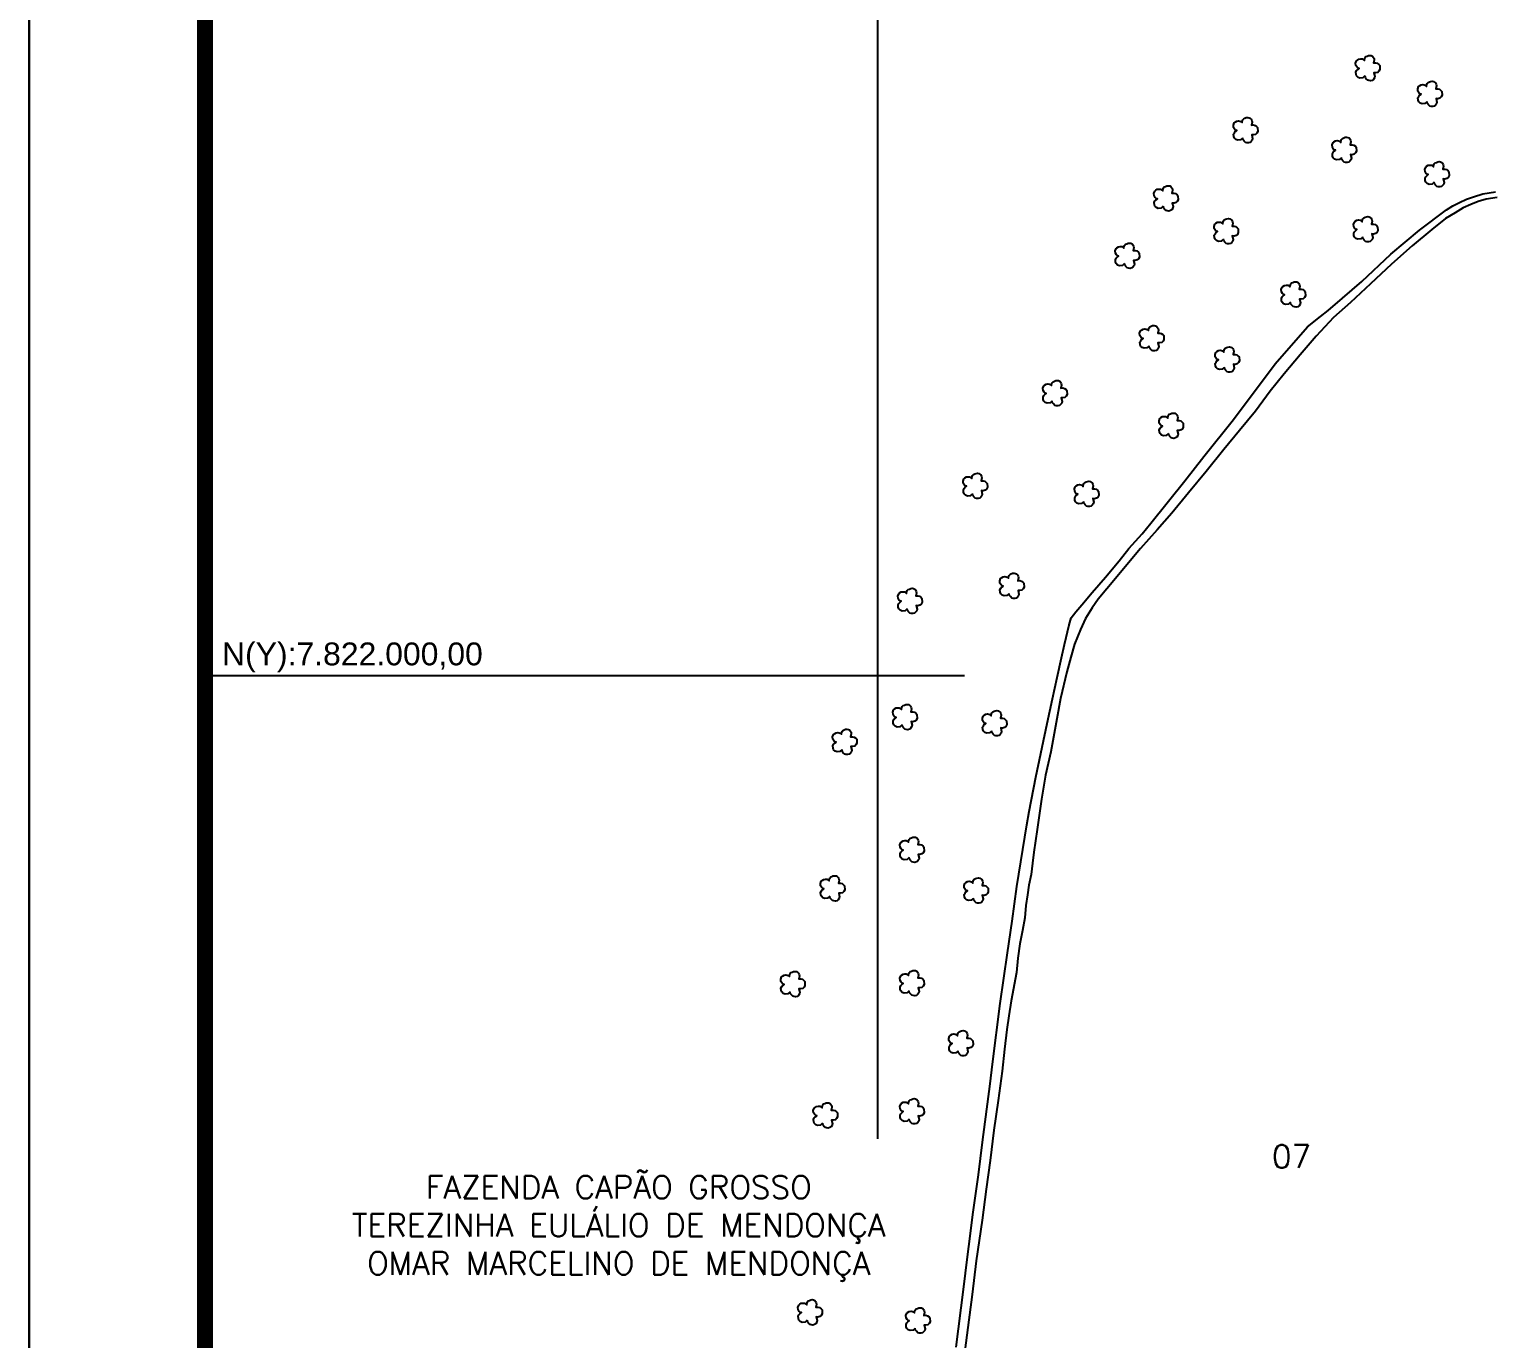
# Model space of a CAD drawing. Extents: x 727917 to 730017, y 7820137 to 7823107.
# Drawn here: x 727917 to 728751, y 7821623 to 7822368 of the extents above; entities that cross this region are included whole.
import ezdxf
from ezdxf.enums import TextEntityAlignment as Align

# ---------------------------------------------------------------- set-up
doc = ezdxf.new("R2010")
doc.units = 0
doc.linetypes.add('CONTINUO', pattern=[0])
doc.linetypes.add('LIN0', pattern=[0])
for name, color, linetype in [('0114000665', 1, 'Continuous'), ('_SIMBOLO ARVORE', 118, 'Continuous'), ('MALHA', 8, 'CONTINUO'), ('MARGEM', 7, 'CONTINUO'), ('TEXTO_CONFRONTANTES', 7, 'Continuous'), ('TEXTO_NUN_TAL', 7, 'Continuous')]:
    doc.layers.add(name, color=color, linetype=linetype)
doc.layers.add('0114000665007', color=5, linetype='Continuous', lineweight=25)
doc.styles.add('Simplex', font='simplex.shx')
doc.styles.get("Standard").update_dxf_attribs({"font": 'arial.ttf'})

msp = doc.modelspace()

# ---------------------------------------------------------------- linework, layer by layer
at = {"layer": '0114000665'}
msp.add_lwpolyline([(728444.46, 7821617.97), (728445.83, 7821628.33), (728448.87, 7821652.25), (728450.86, 7821667.78), (728451.78, 7821675.23), (728454.29, 7821694.72), (728457.15, 7821716.01), (728459.49, 7821734.48), (728463.91, 7821767.69), (728465.23, 7821778.98), (728469.58, 7821813.39), (728473.72, 7821842.28), (728476.35, 7821860.29), (728479.06, 7821880.05), (728484.8, 7821915.08), (728485.99, 7821922.6), (728489.93, 7821942.17), (728496.33, 7821972.76), (728499.28, 7821986.87), (728501.91, 7821998.99), (728504.41, 7822010.21), (728506.18, 7822017.76), (728508.77, 7822028.91), (728508.77, 7822028.91), (728509.89, 7822032.93), (728512.62, 7822036.31), (728516.06, 7822040.37), (728521.89, 7822047.35), (728529.49, 7822056.11), (728537.36, 7822065.23), (728542.73, 7822072.32), (728550.43, 7822080.62), (728555.2, 7822086.67), (728574.55, 7822110.88), (728585.49, 7822124.66), (728602.25, 7822145.76), (728626.11, 7822177.44), (728644.39, 7822198.45), (728651.82, 7822204.26), (728656.19, 7822207.75), (728664.27, 7822214.74), (728675.34, 7822224.36), (728691.8, 7822239.73), (728708.14, 7822253.54), (728723.47, 7822265.03), (728727.04, 7822267.27), (728730.97, 7822269.28), (728734.98, 7822271.12), (728738.81, 7822272.46), (728744.26, 7822274.1), (728751.32, 7822275.38)], dxfattribs=at)
at = {"layer": '0114000665007'}
msp.add_lwpolyline([(728752.4, 7822272.07), (728746.15, 7822271.11), (728741.6, 7822269.78), (728737.43, 7822268.12), (728732.98, 7822266.12), (728728.36, 7822263.42), (728722.94, 7822260.13), (728715.09, 7822253.93), (728703.97, 7822244.54), (728692.2, 7822234.1), (728680.26, 7822222.96), (728668.83, 7822212.36), (728659.18, 7822203.76), (728649.35, 7822193.22), (728640.24, 7822182.62), (728631.2, 7822171.64), (728623.15, 7822161.86), (728614.81, 7822150.56), (728605.74, 7822139.39), (728596.85, 7822128.66), (728586.85, 7822116.22), (728576.8, 7822104.02), (728567.15, 7822092.46), (728558.88, 7822083.02), (728549.36, 7822072.28), (728540.6, 7822061.84), (728535.22, 7822055.23), (728525.29, 7822043.56), (728521.95, 7822038.57), (728518.19, 7822032.42), (728515.2, 7822026.16), (728511.95, 7822017.84), (728509.82, 7822010.53), (728507.49, 7822002.08), (728503.89, 7821986.96), (728501.76, 7821975.38), (728498.32, 7821956.73), (728495.36, 7821943.35), (728493.1, 7821929.79), (728490.55, 7821912.38), (728488.77, 7821899.52), (728487.92, 7821893.3), (728487.18, 7821886.75), (728485.83, 7821880.79), (728485.07, 7821875.21), (728484.19, 7821869.23), (728483.53, 7821862.22), (728482.24, 7821855), (728480.84, 7821847.39), (728479.65, 7821839.24), (728478.83, 7821831.01), (728475.9, 7821814.89), (728474.47, 7821806.48), (728473.4, 7821798.72), (728472.07, 7821787.46), (728470.69, 7821774.85), (728468.35, 7821758.27), (728466, 7821741.38), (728463.86, 7821724.14), (728461.67, 7821707.76), (728459.27, 7821690.12), (728455.9, 7821667.06), (728453.71, 7821647.88), (728451.26, 7821629.06), (728448.91, 7821611.71)], dxfattribs=at)
at = {"layer": '_SIMBOLO ARVORE', "linetype": 'CONTINUO'}
for points in [[(728677.13, 7822341.22, 0), (728675.88, 7822340.17, 0), (728674.3, 7822339.99, 0), (728673.17, 7822340.43, 0), (728672.37, 7822341.21, 0), (728672.04, 7822342.11, 0), (728671.95, 7822343.44, 0), (728672.38, 7822344.28, 0), (728672.84, 7822344.91, 0), (728673.75, 7822345.52, 0), (728673.17, 7822345.71, 0), (728672.6, 7822346.18, 0), (728671.93, 7822347.24, 0), (728671.8, 7822348.5, 0), (728672.29, 7822349.82, 0), (728672.8, 7822350.29, 0), (728673.73, 7822350.86, 0), (728674.71, 7822350.99, 0), (728675.49, 7822350.88, 0), (728676.1, 7822350.59, 0), (728676.78, 7822349.99, 0), (728676.98, 7822351.14, 0), (728677.16, 7822351.6, 0), (728677.66, 7822352.24, 0), (728678.41, 7822352.52, 0), (728679.15, 7822352.84, 0), (728679.97, 7822352.92, 0), (728680.75, 7822352.81, 0), (728681.39, 7822352.47, 0), (728681.86, 7822351.96, 0), (728682.27, 7822351.15, 0), (728682.43, 7822350.24, 0), (728682.06, 7822348.63, 0), (728683.19, 7822348.64, 0), (728684.13, 7822348.42, 0), (728685.01, 7822347.72, 0), (728685.5, 7822347.16, 0), (728685.63, 7822344.94, 0), (728685.09, 7822343.94, 0), (728684.36, 7822343.28, 0), (728683.22, 7822342.97, 0), (728682.22, 7822343.06, 0), (728682.76, 7822340.99, 0), (728682.51, 7822340.1, 0), (728681.91, 7822339.25, 0), (728681.25, 7822338.73, 0), (728680.31, 7822338.5, 0), (728679.38, 7822338.55, 0), (728678.68, 7822338.75, 0), (728677.88, 7822339.54, 0), (728677.34, 7822340.25, 0), (728677.17, 7822341.32, 0)], [(728712.47, 7822326.53, 0), (728711.23, 7822325.48, 0), (728709.64, 7822325.3, 0), (728708.52, 7822325.74, 0), (728707.72, 7822326.52, 0), (728707.38, 7822327.42, 0), (728707.29, 7822328.75, 0), (728707.73, 7822329.59, 0), (728708.18, 7822330.22, 0), (728709.09, 7822330.83, 0), (728708.51, 7822331.02, 0), (728707.94, 7822331.49, 0), (728707.27, 7822332.55, 0), (728707.15, 7822333.81, 0), (728707.63, 7822335.13, 0), (728708.14, 7822335.6, 0), (728709.07, 7822336.17, 0), (728710.05, 7822336.3, 0), (728710.83, 7822336.19, 0), (728711.45, 7822335.9, 0), (728712.12, 7822335.3, 0), (728712.33, 7822336.45, 0), (728712.5, 7822336.91, 0), (728713, 7822337.55, 0), (728713.76, 7822337.83, 0), (728714.49, 7822338.15, 0), (728715.32, 7822338.23, 0), (728716.1, 7822338.12, 0), (728716.73, 7822337.78, 0), (728717.2, 7822337.27, 0), (728717.62, 7822336.46, 0), (728717.78, 7822335.55, 0), (728717.4, 7822333.94, 0), (728718.53, 7822333.96, 0), (728719.47, 7822333.73, 0), (728720.35, 7822333.03, 0), (728720.84, 7822332.47, 0), (728720.97, 7822330.25, 0), (728720.43, 7822329.25, 0), (728719.7, 7822328.59, 0), (728718.56, 7822328.28, 0), (728717.56, 7822328.37, 0), (728718.1, 7822326.3, 0), (728717.85, 7822325.41, 0), (728717.25, 7822324.57, 0), (728716.59, 7822324.04, 0), (728715.65, 7822323.81, 0), (728714.72, 7822323.86, 0), (728714.02, 7822324.06, 0), (728713.22, 7822324.85, 0), (728712.68, 7822325.56, 0), (728712.51, 7822326.63, 0)], [(728607.59, 7822305.89, 0), (728606.34, 7822304.84, 0), (728604.76, 7822304.66, 0), (728603.63, 7822305.1, 0), (728602.83, 7822305.88, 0), (728602.5, 7822306.78, 0), (728602.41, 7822308.11, 0), (728602.84, 7822308.95, 0), (728603.3, 7822309.58, 0), (728604.21, 7822310.19, 0), (728603.63, 7822310.38, 0), (728603.06, 7822310.85, 0), (728602.38, 7822311.91, 0), (728602.26, 7822313.17, 0), (728602.75, 7822314.49, 0), (728603.26, 7822314.96, 0), (728604.19, 7822315.53, 0), (728605.16, 7822315.66, 0), (728605.94, 7822315.55, 0), (728606.56, 7822315.26, 0), (728607.24, 7822314.66, 0), (728607.44, 7822315.81, 0), (728607.61, 7822316.27, 0), (728608.12, 7822316.91, 0), (728608.87, 7822317.19, 0), (728609.6, 7822317.51, 0), (728610.43, 7822317.59, 0), (728611.21, 7822317.48, 0), (728611.85, 7822317.14, 0), (728612.32, 7822316.63, 0), (728612.73, 7822315.82, 0), (728612.89, 7822314.91, 0), (728612.52, 7822313.3, 0), (728613.65, 7822313.32, 0), (728614.58, 7822313.09, 0), (728615.47, 7822312.39, 0), (728615.96, 7822311.83, 0), (728616.09, 7822309.61, 0), (728615.54, 7822308.61, 0), (728614.82, 7822307.95, 0), (728613.68, 7822307.64, 0), (728612.68, 7822307.73, 0), (728613.21, 7822305.66, 0), (728612.97, 7822304.77, 0), (728612.37, 7822303.92, 0), (728611.71, 7822303.4, 0), (728610.77, 7822303.17, 0), (728609.84, 7822303.22, 0), (728609.14, 7822303.42, 0), (728608.34, 7822304.21, 0), (728607.79, 7822304.92, 0), (728607.63, 7822305.99, 0)], [(728663.79, 7822294.67, 0), (728662.55, 7822293.63, 0), (728660.96, 7822293.44, 0), (728659.84, 7822293.88, 0), (728659.03, 7822294.67, 0), (728658.7, 7822295.57, 0), (728658.61, 7822296.9, 0), (728659.05, 7822297.74, 0), (728659.5, 7822298.36, 0), (728660.41, 7822298.98, 0), (728659.83, 7822299.16, 0), (728659.26, 7822299.64, 0), (728658.59, 7822300.7, 0), (728658.47, 7822301.96, 0), (728658.95, 7822303.27, 0), (728659.46, 7822303.75, 0), (728660.39, 7822304.31, 0), (728661.37, 7822304.44, 0), (728662.15, 7822304.33, 0), (728662.77, 7822304.05, 0), (728663.44, 7822303.44, 0), (728663.65, 7822304.6, 0), (728663.82, 7822305.06, 0), (728664.32, 7822305.7, 0), (728665.08, 7822305.97, 0), (728665.81, 7822306.3, 0), (728666.64, 7822306.38, 0), (728667.42, 7822306.26, 0), (728668.05, 7822305.93, 0), (728668.52, 7822305.42, 0), (728668.94, 7822304.6, 0), (728669.1, 7822303.7, 0), (728668.72, 7822302.08, 0), (728669.85, 7822302.1, 0), (728670.79, 7822301.88, 0), (728671.67, 7822301.18, 0), (728672.16, 7822300.62, 0), (728672.29, 7822298.39, 0), (728671.75, 7822297.4, 0), (728671.02, 7822296.73, 0), (728669.88, 7822296.43, 0), (728668.88, 7822296.52, 0), (728669.42, 7822294.44, 0), (728669.17, 7822293.56, 0), (728668.57, 7822292.71, 0), (728667.91, 7822292.18, 0), (728666.97, 7822291.95, 0), (728666.04, 7822292.01, 0), (728665.34, 7822292.21, 0), (728664.54, 7822292.99, 0), (728664, 7822293.7, 0), (728663.83, 7822294.78, 0)], [(728716.53, 7822280.77, 0), (728715.28, 7822279.73, 0), (728713.7, 7822279.54, 0), (728712.57, 7822279.98, 0), (728711.77, 7822280.77, 0), (728711.44, 7822281.67, 0), (728711.35, 7822283, 0), (728711.78, 7822283.84, 0), (728712.24, 7822284.46, 0), (728713.15, 7822285.08, 0), (728712.57, 7822285.26, 0), (728712, 7822285.74, 0), (728711.33, 7822286.8, 0), (728711.2, 7822288.06, 0), (728711.69, 7822289.37, 0), (728712.2, 7822289.84, 0), (728713.13, 7822290.41, 0), (728714.11, 7822290.54, 0), (728714.89, 7822290.43, 0), (728715.5, 7822290.15, 0), (728716.18, 7822289.54, 0), (728716.38, 7822290.7, 0), (728716.56, 7822291.16, 0), (728717.06, 7822291.8, 0), (728717.81, 7822292.07, 0), (728718.55, 7822292.4, 0), (728719.37, 7822292.48, 0), (728720.15, 7822292.36, 0), (728720.79, 7822292.03, 0), (728721.26, 7822291.52, 0), (728721.67, 7822290.7, 0), (728721.83, 7822289.8, 0), (728721.46, 7822288.18, 0), (728722.59, 7822288.2, 0), (728723.53, 7822287.98, 0), (728724.41, 7822287.28, 0), (728724.9, 7822286.72, 0), (728725.03, 7822284.49, 0), (728724.49, 7822283.5, 0), (728723.76, 7822282.83, 0), (728722.62, 7822282.53, 0), (728721.62, 7822282.62, 0), (728722.16, 7822280.54, 0), (728721.91, 7822279.66, 0), (728721.31, 7822278.81, 0), (728720.65, 7822278.28, 0), (728719.71, 7822278.05, 0), (728718.78, 7822278.11, 0), (728718.08, 7822278.31, 0), (728717.28, 7822279.09, 0), (728716.74, 7822279.8, 0), (728716.57, 7822280.88, 0)], [(728562.38, 7822267.08, 0), (728561.14, 7822266.04, 0), (728559.55, 7822265.85, 0), (728558.43, 7822266.29, 0), (728557.63, 7822267.08, 0), (728557.29, 7822267.98, 0), (728557.21, 7822269.31, 0), (728557.64, 7822270.15, 0), (728558.09, 7822270.77, 0), (728559, 7822271.39, 0), (728558.42, 7822271.57, 0), (728557.85, 7822272.05, 0), (728557.18, 7822273.11, 0), (728557.06, 7822274.37, 0), (728557.54, 7822275.68, 0), (728558.05, 7822276.15, 0), (728558.98, 7822276.72, 0), (728559.96, 7822276.85, 0), (728560.74, 7822276.74, 0), (728561.36, 7822276.46, 0), (728562.03, 7822275.85, 0), (728562.24, 7822277.01, 0), (728562.41, 7822277.47, 0), (728562.91, 7822278.11, 0), (728563.67, 7822278.38, 0), (728564.4, 7822278.71, 0), (728565.23, 7822278.79, 0), (728566.01, 7822278.67, 0), (728566.64, 7822278.34, 0), (728567.11, 7822277.83, 0), (728567.53, 7822277.01, 0), (728567.69, 7822276.11, 0), (728567.31, 7822274.49, 0), (728568.44, 7822274.51, 0), (728569.38, 7822274.29, 0), (728570.26, 7822273.59, 0), (728570.75, 7822273.03, 0), (728570.89, 7822270.8, 0), (728570.34, 7822269.81, 0), (728569.62, 7822269.14, 0), (728568.48, 7822268.84, 0), (728567.48, 7822268.93, 0), (728568.01, 7822266.85, 0), (728567.76, 7822265.97, 0), (728567.16, 7822265.12, 0), (728566.5, 7822264.59, 0), (728565.56, 7822264.36, 0), (728564.63, 7822264.42, 0), (728563.93, 7822264.62, 0), (728563.13, 7822265.4, 0), (728562.59, 7822266.11, 0), (728562.42, 7822267.19, 0)], [(728596.57, 7822248.34, 0), (728595.32, 7822247.29, 0), (728593.74, 7822247.11, 0), (728592.61, 7822247.55, 0), (728591.81, 7822248.33, 0), (728591.48, 7822249.23, 0), (728591.39, 7822250.57, 0), (728591.82, 7822251.41, 0), (728592.28, 7822252.03, 0), (728593.19, 7822252.65, 0), (728592.61, 7822252.83, 0), (728592.04, 7822253.3, 0), (728591.36, 7822254.36, 0), (728591.24, 7822255.63, 0), (728591.73, 7822256.94, 0), (728592.24, 7822257.41, 0), (728593.17, 7822257.98, 0), (728594.14, 7822258.11, 0), (728594.92, 7822258, 0), (728595.54, 7822257.71, 0), (728596.22, 7822257.11, 0), (728596.42, 7822258.26, 0), (728596.59, 7822258.72, 0), (728597.1, 7822259.36, 0), (728597.85, 7822259.64, 0), (728598.58, 7822259.97, 0), (728599.41, 7822260.04, 0), (728600.19, 7822259.93, 0), (728600.83, 7822259.59, 0), (728601.3, 7822259.09, 0), (728601.71, 7822258.27, 0), (728601.87, 7822257.36, 0), (728601.5, 7822255.75, 0), (728602.63, 7822255.77, 0), (728603.56, 7822255.54, 0), (728604.45, 7822254.84, 0), (728604.94, 7822254.28, 0), (728605.07, 7822252.06, 0), (728604.52, 7822251.06, 0), (728603.8, 7822250.4, 0), (728602.66, 7822250.1, 0), (728601.66, 7822250.18, 0), (728602.19, 7822248.11, 0), (728601.95, 7822247.22, 0), (728601.35, 7822246.38, 0), (728600.69, 7822245.85, 0), (728599.75, 7822245.62, 0), (728598.82, 7822245.68, 0), (728598.12, 7822245.87, 0), (728597.32, 7822246.66, 0), (728596.77, 7822247.37, 0), (728596.61, 7822248.44, 0)], [(728675.96, 7822249.5, 0), (728674.72, 7822248.45, 0), (728673.13, 7822248.27, 0), (728672.01, 7822248.71, 0), (728671.2, 7822249.49, 0), (728670.87, 7822250.39, 0), (728670.78, 7822251.72, 0), (728671.22, 7822252.56, 0), (728671.67, 7822253.19, 0), (728672.58, 7822253.8, 0), (728672, 7822253.99, 0), (728671.43, 7822254.46, 0), (728670.76, 7822255.52, 0), (728670.64, 7822256.78, 0), (728671.12, 7822258.1, 0), (728671.63, 7822258.57, 0), (728672.56, 7822259.14, 0), (728673.54, 7822259.27, 0), (728674.32, 7822259.16, 0), (728674.94, 7822258.87, 0), (728675.61, 7822258.27, 0), (728675.82, 7822259.42, 0), (728675.99, 7822259.88, 0), (728676.49, 7822260.52, 0), (728677.25, 7822260.8, 0), (728677.98, 7822261.12, 0), (728678.81, 7822261.2, 0), (728679.59, 7822261.09, 0), (728680.22, 7822260.75, 0), (728680.69, 7822260.24, 0), (728681.11, 7822259.43, 0), (728681.27, 7822258.52, 0), (728680.89, 7822256.91, 0), (728682.02, 7822256.92, 0), (728682.96, 7822256.7, 0), (728683.84, 7822256, 0), (728684.33, 7822255.44, 0), (728684.46, 7822253.22, 0), (728683.92, 7822252.22, 0), (728683.19, 7822251.56, 0), (728682.05, 7822251.25, 0), (728681.05, 7822251.34, 0), (728681.59, 7822249.26, 0), (728681.34, 7822248.38, 0), (728680.74, 7822247.53, 0), (728680.08, 7822247.01, 0), (728679.14, 7822246.78, 0), (728678.21, 7822246.83, 0), (728677.51, 7822247.03, 0), (728676.71, 7822247.82, 0), (728676.17, 7822248.53, 0), (728676, 7822249.6, 0)], [(728540.35, 7822234.44, 0), (728539.11, 7822233.39, 0), (728537.52, 7822233.21, 0), (728536.4, 7822233.65, 0), (728535.6, 7822234.43, 0), (728535.26, 7822235.33, 0), (728535.18, 7822236.67, 0), (728535.61, 7822237.51, 0), (728536.06, 7822238.13, 0), (728536.97, 7822238.75, 0), (728536.39, 7822238.93, 0), (728535.82, 7822239.4, 0), (728535.15, 7822240.46, 0), (728535.03, 7822241.73, 0), (728535.51, 7822243.04, 0), (728536.02, 7822243.51, 0), (728536.95, 7822244.08, 0), (728537.93, 7822244.21, 0), (728538.71, 7822244.1, 0), (728539.33, 7822243.81, 0), (728540, 7822243.21, 0), (728540.21, 7822244.36, 0), (728540.38, 7822244.82, 0), (728540.88, 7822245.46, 0), (728541.64, 7822245.74, 0), (728542.37, 7822246.07, 0), (728543.2, 7822246.14, 0), (728543.98, 7822246.03, 0), (728544.61, 7822245.69, 0), (728545.08, 7822245.19, 0), (728545.5, 7822244.37, 0), (728545.66, 7822243.46, 0), (728545.28, 7822241.85, 0), (728546.41, 7822241.87, 0), (728547.35, 7822241.64, 0), (728548.23, 7822240.94, 0), (728548.72, 7822240.38, 0), (728548.85, 7822238.16, 0), (728548.31, 7822237.16, 0), (728547.59, 7822236.5, 0), (728546.44, 7822236.2, 0), (728545.44, 7822236.28, 0), (728545.98, 7822234.21, 0), (728545.73, 7822233.32, 0), (728545.13, 7822232.48, 0), (728544.47, 7822231.95, 0), (728543.53, 7822231.72, 0), (728542.6, 7822231.77, 0), (728541.9, 7822231.97, 0), (728541.1, 7822232.76, 0), (728540.56, 7822233.47, 0), (728540.39, 7822234.54, 0)], [(728634.82, 7822212.43, 0), (728633.57, 7822211.38, 0), (728631.99, 7822211.2, 0), (728630.86, 7822211.64, 0), (728630.06, 7822212.42, 0), (728629.73, 7822213.33, 0), (728629.64, 7822214.66, 0), (728630.07, 7822215.5, 0), (728630.53, 7822216.12, 0), (728631.44, 7822216.74, 0), (728630.86, 7822216.92, 0), (728630.28, 7822217.39, 0), (728629.61, 7822218.45, 0), (728629.49, 7822219.72, 0), (728629.98, 7822221.03, 0), (728630.49, 7822221.5, 0), (728631.42, 7822222.07, 0), (728632.39, 7822222.2, 0), (728633.17, 7822222.09, 0), (728633.79, 7822221.8, 0), (728634.47, 7822221.2, 0), (728634.67, 7822222.35, 0), (728634.84, 7822222.81, 0), (728635.35, 7822223.45, 0), (728636.1, 7822223.73, 0), (728636.83, 7822224.06, 0), (728637.66, 7822224.13, 0), (728638.44, 7822224.02, 0), (728639.08, 7822223.69, 0), (728639.55, 7822223.18, 0), (728639.96, 7822222.36, 0), (728640.12, 7822221.45, 0), (728639.75, 7822219.84, 0), (728640.88, 7822219.86, 0), (728641.81, 7822219.63, 0), (728642.7, 7822218.93, 0), (728643.19, 7822218.37, 0), (728643.32, 7822216.15, 0), (728642.77, 7822215.15, 0), (728642.05, 7822214.49, 0), (728640.91, 7822214.19, 0), (728639.91, 7822214.27, 0), (728640.44, 7822212.2, 0), (728640.2, 7822211.31, 0), (728639.6, 7822210.47, 0), (728638.94, 7822209.94, 0), (728638, 7822209.71, 0), (728637.07, 7822209.77, 0), (728636.37, 7822209.96, 0), (728635.57, 7822210.75, 0), (728635.02, 7822211.46, 0), (728634.85, 7822212.54, 0)], [(728554.26, 7822187.52, 0), (728553.02, 7822186.48, 0), (728551.43, 7822186.3, 0), (728550.3, 7822186.73, 0), (728549.5, 7822187.52, 0), (728549.17, 7822188.42, 0), (728549.08, 7822189.75, 0), (728549.52, 7822190.59, 0), (728549.97, 7822191.21, 0), (728550.88, 7822191.83, 0), (728550.3, 7822192.02, 0), (728549.73, 7822192.49, 0), (728549.06, 7822193.55, 0), (728548.94, 7822194.81, 0), (728549.42, 7822196.13, 0), (728549.93, 7822196.6, 0), (728550.86, 7822197.17, 0), (728551.84, 7822197.3, 0), (728552.62, 7822197.18, 0), (728553.24, 7822196.9, 0), (728553.91, 7822196.3, 0), (728554.11, 7822197.45, 0), (728554.29, 7822197.91, 0), (728554.79, 7822198.55, 0), (728555.55, 7822198.83, 0), (728556.28, 7822199.15, 0), (728557.11, 7822199.23, 0), (728557.89, 7822199.12, 0), (728558.52, 7822198.78, 0), (728558.99, 7822198.27, 0), (728559.4, 7822197.46, 0), (728559.57, 7822196.55, 0), (728559.19, 7822194.94, 0), (728560.32, 7822194.95, 0), (728561.26, 7822194.73, 0), (728562.14, 7822194.03, 0), (728562.63, 7822193.47, 0), (728562.76, 7822191.25, 0), (728562.22, 7822190.25, 0), (728561.49, 7822189.59, 0), (728560.35, 7822189.28, 0), (728559.35, 7822189.37, 0), (728559.89, 7822187.29, 0), (728559.64, 7822186.41, 0), (728559.04, 7822185.56, 0), (728558.38, 7822185.04, 0), (728557.44, 7822184.81, 0), (728556.51, 7822184.86, 0), (728555.81, 7822185.06, 0), (728555.01, 7822185.85, 0), (728554.47, 7822186.56, 0), (728554.3, 7822187.63, 0)], [(728597.15, 7822175.36, 0), (728595.9, 7822174.32, 0), (728594.32, 7822174.13, 0), (728593.19, 7822174.57, 0), (728592.39, 7822175.36, 0), (728592.06, 7822176.26, 0), (728591.97, 7822177.59, 0), (728592.4, 7822178.43, 0), (728592.86, 7822179.05, 0), (728593.77, 7822179.67, 0), (728593.19, 7822179.85, 0), (728592.62, 7822180.33, 0), (728591.94, 7822181.39, 0), (728591.82, 7822182.65, 0), (728592.31, 7822183.96, 0), (728592.82, 7822184.43, 0), (728593.75, 7822185, 0), (728594.72, 7822185.13, 0), (728595.5, 7822185.02, 0), (728596.12, 7822184.74, 0), (728596.8, 7822184.13, 0), (728597, 7822185.29, 0), (728597.17, 7822185.75, 0), (728597.68, 7822186.39, 0), (728598.43, 7822186.66, 0), (728599.16, 7822186.99, 0), (728599.99, 7822187.06, 0), (728600.77, 7822186.95, 0), (728601.41, 7822186.62, 0), (728601.88, 7822186.11, 0), (728602.29, 7822185.29, 0), (728602.45, 7822184.39, 0), (728602.08, 7822182.77, 0), (728603.21, 7822182.79, 0), (728604.14, 7822182.56, 0), (728605.03, 7822181.87, 0), (728605.52, 7822181.31, 0), (728605.65, 7822179.08, 0), (728605.1, 7822178.09, 0), (728604.38, 7822177.42, 0), (728603.24, 7822177.12, 0), (728602.24, 7822177.21, 0), (728602.77, 7822175.13, 0), (728602.53, 7822174.25, 0), (728601.93, 7822173.4, 0), (728601.27, 7822172.87, 0), (728600.33, 7822172.64, 0), (728599.4, 7822172.7, 0), (728598.7, 7822172.9, 0), (728597.9, 7822173.68, 0), (728597.35, 7822174.39, 0), (728597.19, 7822175.47, 0)], [(728499.21, 7822156.25, 0), (728497.96, 7822155.2, 0), (728496.38, 7822155.02, 0), (728495.25, 7822155.46, 0), (728494.45, 7822156.24, 0), (728494.12, 7822157.15, 0), (728494.03, 7822158.48, 0), (728494.46, 7822159.32, 0), (728494.92, 7822159.94, 0), (728495.83, 7822160.56, 0), (728495.25, 7822160.74, 0), (728494.68, 7822161.21, 0), (728494, 7822162.27, 0), (728493.88, 7822163.54, 0), (728494.37, 7822164.85, 0), (728494.88, 7822165.32, 0), (728495.81, 7822165.89, 0), (728496.78, 7822166.02, 0), (728497.56, 7822165.91, 0), (728498.18, 7822165.62, 0), (728498.86, 7822165.02, 0), (728499.06, 7822166.17, 0), (728499.23, 7822166.63, 0), (728499.74, 7822167.27, 0), (728500.49, 7822167.55, 0), (728501.22, 7822167.88, 0), (728502.05, 7822167.95, 0), (728502.83, 7822167.84, 0), (728503.47, 7822167.51, 0), (728503.94, 7822167, 0), (728504.35, 7822166.18, 0), (728504.51, 7822165.27, 0), (728504.14, 7822163.66, 0), (728505.27, 7822163.68, 0), (728506.2, 7822163.45, 0), (728507.09, 7822162.75, 0), (728507.58, 7822162.19, 0), (728507.71, 7822159.97, 0), (728507.16, 7822158.97, 0), (728506.44, 7822158.31, 0), (728505.3, 7822158.01, 0), (728504.3, 7822158.09, 0), (728504.83, 7822156.02, 0), (728504.59, 7822155.13, 0), (728503.99, 7822154.29, 0), (728503.33, 7822153.76, 0), (728502.39, 7822153.53, 0), (728501.46, 7822153.59, 0), (728500.76, 7822153.78, 0), (728499.96, 7822154.57, 0), (728499.41, 7822155.28, 0), (728499.25, 7822156.36, 0)], [(728565.27, 7822137.71, 0), (728564.03, 7822136.67, 0), (728562.44, 7822136.49, 0), (728561.32, 7822136.92, 0), (728560.51, 7822137.71, 0), (728560.18, 7822138.61, 0), (728560.09, 7822139.94, 0), (728560.53, 7822140.78, 0), (728560.98, 7822141.4, 0), (728561.89, 7822142.02, 0), (728561.31, 7822142.21, 0), (728560.74, 7822142.68, 0), (728560.07, 7822143.74, 0), (728559.95, 7822145, 0), (728560.43, 7822146.32, 0), (728560.94, 7822146.79, 0), (728561.87, 7822147.36, 0), (728562.85, 7822147.49, 0), (728563.63, 7822147.38, 0), (728564.25, 7822147.09, 0), (728564.92, 7822146.49, 0), (728565.13, 7822147.64, 0), (728565.3, 7822148.1, 0), (728565.8, 7822148.74, 0), (728566.56, 7822149.02, 0), (728567.29, 7822149.34, 0), (728568.12, 7822149.42, 0), (728568.9, 7822149.31, 0), (728569.53, 7822148.97, 0), (728570, 7822148.46, 0), (728570.42, 7822147.65, 0), (728570.58, 7822146.74, 0), (728570.2, 7822145.13, 0), (728571.33, 7822145.14, 0), (728572.27, 7822144.92, 0), (728573.15, 7822144.22, 0), (728573.64, 7822143.66, 0), (728573.77, 7822141.44, 0), (728573.23, 7822140.44, 0), (728572.5, 7822139.78, 0), (728571.36, 7822139.47, 0), (728570.36, 7822139.56, 0), (728570.9, 7822137.48, 0), (728570.65, 7822136.6, 0), (728570.05, 7822135.75, 0), (728569.39, 7822135.23, 0), (728568.45, 7822135, 0), (728567.52, 7822135.05, 0), (728566.82, 7822135.25, 0), (728566.02, 7822136.04, 0), (728565.48, 7822136.75, 0), (728565.31, 7822137.82, 0)], [(728453.8, 7822103.43, 0), (728452.55, 7822102.39, 0), (728450.97, 7822102.21, 0), (728449.84, 7822102.64, 0), (728449.04, 7822103.43, 0), (728448.71, 7822104.33, 0), (728448.62, 7822105.66, 0), (728449.05, 7822106.5, 0), (728449.51, 7822107.12, 0), (728450.42, 7822107.74, 0), (728449.84, 7822107.93, 0), (728449.27, 7822108.4, 0), (728448.59, 7822109.46, 0), (728448.47, 7822110.72, 0), (728448.96, 7822112.04, 0), (728449.47, 7822112.51, 0), (728450.4, 7822113.08, 0), (728451.38, 7822113.21, 0), (728452.16, 7822113.09, 0), (728452.77, 7822112.81, 0), (728453.45, 7822112.21, 0), (728453.65, 7822113.36, 0), (728453.82, 7822113.82, 0), (728454.33, 7822114.46, 0), (728455.08, 7822114.74, 0), (728455.82, 7822115.06, 0), (728456.64, 7822115.14, 0), (728457.42, 7822115.03, 0), (728458.06, 7822114.69, 0), (728458.53, 7822114.18, 0), (728458.94, 7822113.37, 0), (728459.1, 7822112.46, 0), (728458.73, 7822110.85, 0), (728459.86, 7822110.86, 0), (728460.8, 7822110.64, 0), (728461.68, 7822109.94, 0), (728462.17, 7822109.38, 0), (728462.3, 7822107.16, 0), (728461.76, 7822106.16, 0), (728461.03, 7822105.5, 0), (728459.89, 7822105.19, 0), (728458.89, 7822105.28, 0), (728459.42, 7822103.2, 0), (728459.18, 7822102.32, 0), (728458.58, 7822101.47, 0), (728457.92, 7822100.95, 0), (728456.98, 7822100.72, 0), (728456.05, 7822100.77, 0), (728455.35, 7822100.97, 0), (728454.55, 7822101.76, 0), (728454, 7822102.47, 0), (728453.84, 7822103.54, 0)], [(728517.17, 7822098.91, 0), (728515.93, 7822097.86, 0), (728514.34, 7822097.68, 0), (728513.21, 7822098.12, 0), (728512.41, 7822098.91, 0), (728512.08, 7822099.81, 0), (728511.99, 7822101.14, 0), (728512.43, 7822101.98, 0), (728512.88, 7822102.6, 0), (728513.79, 7822103.22, 0), (728513.21, 7822103.4, 0), (728512.64, 7822103.88, 0), (728511.97, 7822104.94, 0), (728511.85, 7822106.2, 0), (728512.33, 7822107.51, 0), (728512.84, 7822107.98, 0), (728513.77, 7822108.55, 0), (728514.75, 7822108.68, 0), (728515.53, 7822108.57, 0), (728516.15, 7822108.29, 0), (728516.82, 7822107.68, 0), (728517.03, 7822108.84, 0), (728517.2, 7822109.3, 0), (728517.7, 7822109.94, 0), (728518.46, 7822110.21, 0), (728519.19, 7822110.54, 0), (728520.02, 7822110.61, 0), (728520.8, 7822110.5, 0), (728521.43, 7822110.17, 0), (728521.9, 7822109.66, 0), (728522.31, 7822108.84, 0), (728522.48, 7822107.94, 0), (728522.1, 7822106.32, 0), (728523.23, 7822106.34, 0), (728524.17, 7822106.11, 0), (728525.05, 7822105.41, 0), (728525.54, 7822104.86, 0), (728525.67, 7822102.63, 0), (728525.13, 7822101.64, 0), (728524.4, 7822100.97, 0), (728523.26, 7822100.67, 0), (728522.26, 7822100.76, 0), (728522.8, 7822098.68, 0), (728522.55, 7822097.79, 0), (728521.95, 7822096.95, 0), (728521.29, 7822096.42, 0), (728520.35, 7822096.19, 0), (728519.42, 7822096.25, 0), (728518.72, 7822096.45, 0), (728517.92, 7822097.23, 0), (728517.38, 7822097.94, 0), (728517.21, 7822099.02, 0)], [(728474.64, 7822046.62, 0), (728473.39, 7822045.57, 0), (728471.81, 7822045.39, 0), (728470.68, 7822045.83, 0), (728469.88, 7822046.61, 0), (728469.55, 7822047.51, 0), (728469.46, 7822048.84, 0), (728469.89, 7822049.68, 0), (728470.34, 7822050.31, 0), (728471.26, 7822050.92, 0), (728470.68, 7822051.11, 0), (728470.1, 7822051.58, 0), (728469.43, 7822052.64, 0), (728469.31, 7822053.9, 0), (728469.79, 7822055.22, 0), (728470.31, 7822055.69, 0), (728471.23, 7822056.26, 0), (728472.21, 7822056.39, 0), (728472.99, 7822056.28, 0), (728473.61, 7822055.99, 0), (728474.29, 7822055.39, 0), (728474.49, 7822056.54, 0), (728474.66, 7822057, 0), (728475.17, 7822057.64, 0), (728475.92, 7822057.92, 0), (728476.65, 7822058.24, 0), (728477.48, 7822058.32, 0), (728478.26, 7822058.21, 0), (728478.89, 7822057.87, 0), (728479.37, 7822057.36, 0), (728479.78, 7822056.55, 0), (728479.94, 7822055.64, 0), (728479.56, 7822054.03, 0), (728480.7, 7822054.04, 0), (728481.63, 7822053.82, 0), (728482.51, 7822053.12, 0), (728483, 7822052.56, 0), (728483.14, 7822050.34, 0), (728482.59, 7822049.34, 0), (728481.87, 7822048.68, 0), (728480.73, 7822048.37, 0), (728479.73, 7822048.46, 0), (728480.26, 7822046.38, 0), (728480.02, 7822045.5, 0), (728479.42, 7822044.65, 0), (728478.76, 7822044.13, 0), (728477.82, 7822043.9, 0), (728476.88, 7822043.95, 0), (728476.19, 7822044.15, 0), (728475.39, 7822044.94, 0), (728474.84, 7822045.65, 0), (728474.67, 7822046.72, 0)], [(728416.71, 7822037.99, 0), (728415.46, 7822036.94, 0), (728413.88, 7822036.76, 0), (728412.75, 7822037.2, 0), (728411.95, 7822037.98, 0), (728411.62, 7822038.88, 0), (728411.53, 7822040.22, 0), (728411.96, 7822041.06, 0), (728412.42, 7822041.68, 0), (728413.33, 7822042.3, 0), (728412.75, 7822042.48, 0), (728412.18, 7822042.95, 0), (728411.5, 7822044.01, 0), (728411.38, 7822045.27, 0), (728411.87, 7822046.59, 0), (728412.38, 7822047.06, 0), (728413.31, 7822047.63, 0), (728414.29, 7822047.76, 0), (728415.07, 7822047.65, 0), (728415.68, 7822047.36, 0), (728416.36, 7822046.76, 0), (728416.56, 7822047.91, 0), (728416.73, 7822048.37, 0), (728417.24, 7822049.01, 0), (728417.99, 7822049.29, 0), (728418.73, 7822049.62, 0), (728419.55, 7822049.69, 0), (728420.33, 7822049.58, 0), (728420.97, 7822049.24, 0), (728421.44, 7822048.73, 0), (728421.85, 7822047.92, 0), (728422.01, 7822047.01, 0), (728421.64, 7822045.4, 0), (728422.77, 7822045.42, 0), (728423.71, 7822045.19, 0), (728424.59, 7822044.49, 0), (728425.08, 7822043.93, 0), (728425.21, 7822041.71, 0), (728424.67, 7822040.71, 0), (728423.94, 7822040.05, 0), (728422.8, 7822039.74, 0), (728421.8, 7822039.83, 0), (728422.33, 7822037.76, 0), (728422.09, 7822036.87, 0), (728421.49, 7822036.03, 0), (728420.83, 7822035.5, 0), (728419.89, 7822035.27, 0), (728418.96, 7822035.32, 0), (728418.26, 7822035.52, 0), (728417.46, 7822036.31, 0), (728416.91, 7822037.02, 0), (728416.75, 7822038.09, 0)], [(728413.81, 7821971.96, 0), (728412.57, 7821970.91, 0), (728410.98, 7821970.73, 0), (728409.85, 7821971.17, 0), (728409.05, 7821971.96, 0), (728408.72, 7821972.86, 0), (728408.63, 7821974.19, 0), (728409.07, 7821975.03, 0), (728409.52, 7821975.65, 0), (728410.43, 7821976.27, 0), (728409.85, 7821976.45, 0), (728409.28, 7821976.93, 0), (728408.61, 7821977.99, 0), (728408.49, 7821979.25, 0), (728408.97, 7821980.56, 0), (728409.48, 7821981.03, 0), (728410.41, 7821981.6, 0), (728411.39, 7821981.73, 0), (728412.17, 7821981.62, 0), (728412.79, 7821981.34, 0), (728413.46, 7821980.73, 0), (728413.66, 7821981.89, 0), (728413.84, 7821982.35, 0), (728414.34, 7821982.99, 0), (728415.09, 7821983.26, 0), (728415.83, 7821983.59, 0), (728416.65, 7821983.66, 0), (728417.44, 7821983.55, 0), (728418.07, 7821983.22, 0), (728418.54, 7821982.71, 0), (728418.95, 7821981.89, 0), (728419.12, 7821980.99, 0), (728418.74, 7821979.37, 0), (728419.87, 7821979.39, 0), (728420.81, 7821979.16, 0), (728421.69, 7821978.47, 0), (728422.18, 7821977.91, 0), (728422.31, 7821975.68, 0), (728421.77, 7821974.69, 0), (728421.04, 7821974.02, 0), (728419.9, 7821973.72, 0), (728418.9, 7821973.81, 0), (728419.44, 7821971.73, 0), (728419.19, 7821970.84, 0), (728418.59, 7821970, 0), (728417.93, 7821969.47, 0), (728416.99, 7821969.24, 0), (728416.06, 7821969.3, 0), (728415.36, 7821969.5, 0), (728414.56, 7821970.28, 0), (728414.02, 7821970.99, 0), (728413.85, 7821972.07, 0)], [(728464.78, 7821968.43, 0), (728463.54, 7821967.38, 0), (728461.95, 7821967.2, 0), (728460.83, 7821967.64, 0), (728460.03, 7821968.42, 0), (728459.69, 7821969.32, 0), (728459.61, 7821970.66, 0), (728460.04, 7821971.5, 0), (728460.49, 7821972.12, 0), (728461.4, 7821972.73, 0), (728460.82, 7821972.92, 0), (728460.25, 7821973.39, 0), (728459.58, 7821974.45, 0), (728459.46, 7821975.71, 0), (728459.94, 7821977.03, 0), (728460.45, 7821977.5, 0), (728461.38, 7821978.07, 0), (728462.36, 7821978.2, 0), (728463.14, 7821978.09, 0), (728463.76, 7821977.8, 0), (728464.43, 7821977.2, 0), (728464.64, 7821978.35, 0), (728464.81, 7821978.81, 0), (728465.31, 7821979.45, 0), (728466.07, 7821979.73, 0), (728466.8, 7821980.05, 0), (728467.63, 7821980.13, 0), (728468.41, 7821980.02, 0), (728469.04, 7821979.68, 0), (728469.51, 7821979.17, 0), (728469.93, 7821978.36, 0), (728470.09, 7821977.45, 0), (728469.71, 7821975.84, 0), (728470.84, 7821975.86, 0), (728471.78, 7821975.63, 0), (728472.66, 7821974.93, 0), (728473.15, 7821974.37, 0), (728473.29, 7821972.15, 0), (728472.74, 7821971.15, 0), (728472.02, 7821970.49, 0), (728470.87, 7821970.18, 0), (728469.88, 7821970.27, 0), (728470.41, 7821968.2, 0), (728470.16, 7821967.31, 0), (728469.56, 7821966.47, 0), (728468.9, 7821965.94, 0), (728467.96, 7821965.71, 0), (728467.03, 7821965.76, 0), (728466.33, 7821965.96, 0), (728465.53, 7821966.75, 0), (728464.99, 7821967.46, 0), (728464.82, 7821968.53, 0)], [(728379.57, 7821957.84, 0), (728378.32, 7821956.79, 0), (728376.74, 7821956.61, 0), (728375.61, 7821957.05, 0), (728374.81, 7821957.83, 0), (728374.48, 7821958.73, 0), (728374.39, 7821960.07, 0), (728374.82, 7821960.91, 0), (728375.28, 7821961.53, 0), (728376.19, 7821962.15, 0), (728375.61, 7821962.33, 0), (728375.04, 7821962.8, 0), (728374.37, 7821963.86, 0), (728374.24, 7821965.12, 0), (728374.73, 7821966.44, 0), (728375.24, 7821966.91, 0), (728376.17, 7821967.48, 0), (728377.15, 7821967.61, 0), (728377.93, 7821967.5, 0), (728378.54, 7821967.21, 0), (728379.22, 7821966.61, 0), (728379.42, 7821967.76, 0), (728379.6, 7821968.22, 0), (728380.1, 7821968.86, 0), (728380.85, 7821969.14, 0), (728381.59, 7821969.47, 0), (728382.41, 7821969.54, 0), (728383.19, 7821969.43, 0), (728383.83, 7821969.09, 0), (728384.3, 7821968.58, 0), (728384.71, 7821967.77, 0), (728384.87, 7821966.86, 0), (728384.5, 7821965.25, 0), (728385.63, 7821965.27, 0), (728386.57, 7821965.04, 0), (728387.45, 7821964.34, 0), (728387.94, 7821963.78, 0), (728388.07, 7821961.56, 0), (728387.53, 7821960.56, 0), (728386.8, 7821959.9, 0), (728385.66, 7821959.6, 0), (728384.66, 7821959.68, 0), (728385.2, 7821957.61, 0), (728384.95, 7821956.72, 0), (728384.35, 7821955.88, 0), (728383.69, 7821955.35, 0), (728382.75, 7821955.12, 0), (728381.82, 7821955.17, 0), (728381.12, 7821955.37, 0), (728380.32, 7821956.16, 0), (728379.78, 7821956.87, 0), (728379.61, 7821957.94, 0)], [(728417.82, 7821896.44, 0), (728416.57, 7821895.4, 0), (728414.99, 7821895.22, 0), (728413.86, 7821895.65, 0), (728413.06, 7821896.44, 0), (728412.73, 7821897.34, 0), (728412.64, 7821898.67, 0), (728413.07, 7821899.51, 0), (728413.53, 7821900.13, 0), (728414.44, 7821900.75, 0), (728413.86, 7821900.94, 0), (728413.29, 7821901.41, 0), (728412.61, 7821902.47, 0), (728412.49, 7821903.73, 0), (728412.98, 7821905.05, 0), (728413.49, 7821905.52, 0), (728414.42, 7821906.09, 0), (728415.39, 7821906.22, 0), (728416.18, 7821906.11, 0), (728416.79, 7821905.82, 0), (728417.47, 7821905.22, 0), (728417.67, 7821906.37, 0), (728417.84, 7821906.83, 0), (728418.35, 7821907.47, 0), (728419.1, 7821907.75, 0), (728419.84, 7821908.07, 0), (728420.66, 7821908.15, 0), (728421.44, 7821908.04, 0), (728422.08, 7821907.7, 0), (728422.55, 7821907.19, 0), (728422.96, 7821906.38, 0), (728423.12, 7821905.47, 0), (728422.75, 7821903.86, 0), (728423.88, 7821903.87, 0), (728424.82, 7821903.65, 0), (728425.7, 7821902.95, 0), (728426.19, 7821902.39, 0), (728426.32, 7821900.17, 0), (728425.77, 7821899.17, 0), (728425.05, 7821898.51, 0), (728423.91, 7821898.2, 0), (728422.91, 7821898.29, 0), (728423.44, 7821896.21, 0), (728423.2, 7821895.33, 0), (728422.6, 7821894.48, 0), (728421.94, 7821893.96, 0), (728421, 7821893.73, 0), (728420.07, 7821893.78, 0), (728419.37, 7821893.98, 0), (728418.57, 7821894.77, 0), (728418.02, 7821895.48, 0), (728417.86, 7821896.55, 0)], [(728372.62, 7821874.44, 0), (728371.37, 7821873.39, 0), (728369.79, 7821873.21, 0), (728368.66, 7821873.65, 0), (728367.86, 7821874.43, 0), (728367.53, 7821875.33, 0), (728367.44, 7821876.66, 0), (728367.87, 7821877.5, 0), (728368.32, 7821878.13, 0), (728369.24, 7821878.74, 0), (728368.66, 7821878.93, 0), (728368.08, 7821879.4, 0), (728367.41, 7821880.46, 0), (728367.29, 7821881.72, 0), (728367.77, 7821883.04, 0), (728368.29, 7821883.51, 0), (728369.21, 7821884.08, 0), (728370.19, 7821884.21, 0), (728370.97, 7821884.1, 0), (728371.59, 7821883.81, 0), (728372.27, 7821883.21, 0), (728372.47, 7821884.36, 0), (728372.64, 7821884.82, 0), (728373.15, 7821885.46, 0), (728373.9, 7821885.74, 0), (728374.63, 7821886.06, 0), (728375.46, 7821886.14, 0), (728376.24, 7821886.03, 0), (728376.87, 7821885.69, 0), (728377.35, 7821885.18, 0), (728377.76, 7821884.37, 0), (728377.92, 7821883.46, 0), (728377.54, 7821881.85, 0), (728378.68, 7821881.86, 0), (728379.61, 7821881.64, 0), (728380.49, 7821880.94, 0), (728380.98, 7821880.38, 0), (728381.12, 7821878.16, 0), (728380.57, 7821877.16, 0), (728379.85, 7821876.5, 0), (728378.71, 7821876.19, 0), (728377.71, 7821876.28, 0), (728378.24, 7821874.2, 0), (728378, 7821873.32, 0), (728377.4, 7821872.47, 0), (728376.74, 7821871.95, 0), (728375.8, 7821871.72, 0), (728374.86, 7821871.77, 0), (728374.17, 7821871.97, 0), (728373.37, 7821872.76, 0), (728372.82, 7821873.47, 0), (728372.65, 7821874.54, 0)], [(728454.33, 7821873.21, 0), (728453.08, 7821872.17, 0), (728451.5, 7821871.98, 0), (728450.37, 7821872.42, 0), (728449.57, 7821873.21, 0), (728449.24, 7821874.11, 0), (728449.15, 7821875.44, 0), (728449.58, 7821876.28, 0), (728450.04, 7821876.9, 0), (728450.95, 7821877.52, 0), (728450.37, 7821877.7, 0), (728449.8, 7821878.18, 0), (728449.12, 7821879.24, 0), (728449, 7821880.5, 0), (728449.49, 7821881.81, 0), (728450, 7821882.28, 0), (728450.93, 7821882.85, 0), (728451.9, 7821882.98, 0), (728452.68, 7821882.87, 0), (728453.3, 7821882.59, 0), (728453.98, 7821881.98, 0), (728454.18, 7821883.14, 0), (728454.35, 7821883.6, 0), (728454.86, 7821884.24, 0), (728455.61, 7821884.51, 0), (728456.34, 7821884.84, 0), (728457.17, 7821884.91, 0), (728457.95, 7821884.8, 0), (728458.59, 7821884.47, 0), (728459.06, 7821883.96, 0), (728459.47, 7821883.14, 0), (728459.63, 7821882.24, 0), (728459.26, 7821880.62, 0), (728460.39, 7821880.64, 0), (728461.32, 7821880.41, 0), (728462.21, 7821879.72, 0), (728462.7, 7821879.16, 0), (728462.83, 7821876.93, 0), (728462.28, 7821875.94, 0), (728461.56, 7821875.27, 0), (728460.42, 7821874.97, 0), (728459.42, 7821875.06, 0), (728459.95, 7821872.98, 0), (728459.71, 7821872.09, 0), (728459.11, 7821871.25, 0), (728458.45, 7821870.72, 0), (728457.51, 7821870.49, 0), (728456.58, 7821870.55, 0), (728455.88, 7821870.75, 0), (728455.08, 7821871.53, 0), (728454.53, 7821872.24, 0), (728454.37, 7821873.32, 0)], [(728350.01, 7821819.99, 0), (728348.77, 7821818.95, 0), (728347.18, 7821818.76, 0), (728346.06, 7821819.2, 0), (728345.26, 7821819.99, 0), (728344.93, 7821820.89, 0), (728344.84, 7821822.22, 0), (728345.27, 7821823.06, 0), (728345.72, 7821823.68, 0), (728346.63, 7821824.3, 0), (728346.05, 7821824.49, 0), (728345.48, 7821824.96, 0), (728344.81, 7821826.02, 0), (728344.69, 7821827.28, 0), (728345.17, 7821828.6, 0), (728345.68, 7821829.07, 0), (728346.61, 7821829.63, 0), (728347.59, 7821829.77, 0), (728348.37, 7821829.65, 0), (728348.99, 7821829.37, 0), (728349.66, 7821828.76, 0), (728349.87, 7821829.92, 0), (728350.04, 7821830.38, 0), (728350.54, 7821831.02, 0), (728351.3, 7821831.3, 0), (728352.03, 7821831.62, 0), (728352.86, 7821831.7, 0), (728353.64, 7821831.59, 0), (728354.27, 7821831.25, 0), (728354.74, 7821830.74, 0), (728355.16, 7821829.93, 0), (728355.32, 7821829.02, 0), (728354.94, 7821827.4, 0), (728356.07, 7821827.42, 0), (728357.01, 7821827.2, 0), (728357.89, 7821826.5, 0), (728358.38, 7821825.94, 0), (728358.52, 7821823.71, 0), (728357.97, 7821822.72, 0), (728357.25, 7821822.06, 0), (728356.11, 7821821.75, 0), (728355.11, 7821821.84, 0), (728355.64, 7821819.76, 0), (728355.39, 7821818.88, 0), (728354.79, 7821818.03, 0), (728354.13, 7821817.51, 0), (728353.19, 7821817.27, 0), (728352.26, 7821817.33, 0), (728351.56, 7821817.53, 0), (728350.76, 7821818.32, 0), (728350.22, 7821819.02, 0), (728350.05, 7821820.1, 0)], [(728417.82, 7821820.57, 0), (728416.57, 7821819.53, 0), (728414.99, 7821819.34, 0), (728413.86, 7821819.78, 0), (728413.06, 7821820.57, 0), (728412.73, 7821821.47, 0), (728412.64, 7821822.8, 0), (728413.07, 7821823.64, 0), (728413.53, 7821824.26, 0), (728414.44, 7821824.88, 0), (728413.86, 7821825.07, 0), (728413.29, 7821825.54, 0), (728412.61, 7821826.6, 0), (728412.49, 7821827.86, 0), (728412.98, 7821829.17, 0), (728413.49, 7821829.65, 0), (728414.42, 7821830.21, 0), (728415.39, 7821830.34, 0), (728416.18, 7821830.23, 0), (728416.79, 7821829.95, 0), (728417.47, 7821829.34, 0), (728417.67, 7821830.5, 0), (728417.84, 7821830.96, 0), (728418.35, 7821831.6, 0), (728419.1, 7821831.87, 0), (728419.84, 7821832.2, 0), (728420.66, 7821832.28, 0), (728421.44, 7821832.16, 0), (728422.08, 7821831.83, 0), (728422.55, 7821831.32, 0), (728422.96, 7821830.51, 0), (728423.12, 7821829.6, 0), (728422.75, 7821827.98, 0), (728423.88, 7821828, 0), (728424.82, 7821827.78, 0), (728425.7, 7821827.08, 0), (728426.19, 7821826.52, 0), (728426.32, 7821824.29, 0), (728425.77, 7821823.3, 0), (728425.05, 7821822.63, 0), (728423.91, 7821822.33, 0), (728422.91, 7821822.42, 0), (728423.44, 7821820.34, 0), (728423.2, 7821819.46, 0), (728422.6, 7821818.61, 0), (728421.94, 7821818.08, 0), (728421, 7821817.85, 0), (728420.07, 7821817.91, 0), (728419.37, 7821818.11, 0), (728418.57, 7821818.89, 0), (728418.02, 7821819.6, 0), (728417.86, 7821820.68, 0)], [(728445.63, 7821786.33, 0), (728444.39, 7821785.29, 0), (728442.81, 7821785.11, 0), (728441.68, 7821785.54, 0), (728440.88, 7821786.33, 0), (728440.55, 7821787.23, 0), (728440.46, 7821788.56, 0), (728440.89, 7821789.4, 0), (728441.34, 7821790.02, 0), (728442.25, 7821790.64, 0), (728441.67, 7821790.83, 0), (728441.1, 7821791.3, 0), (728440.43, 7821792.36, 0), (728440.31, 7821793.62, 0), (728440.79, 7821794.94, 0), (728441.3, 7821795.41, 0), (728442.23, 7821795.98, 0), (728443.21, 7821796.11, 0), (728443.99, 7821796, 0), (728444.61, 7821795.71, 0), (728445.28, 7821795.11, 0), (728445.49, 7821796.26, 0), (728445.66, 7821796.72, 0), (728446.17, 7821797.36, 0), (728446.92, 7821797.64, 0), (728447.65, 7821797.96, 0), (728448.48, 7821798.04, 0), (728449.26, 7821797.93, 0), (728449.89, 7821797.59, 0), (728450.36, 7821797.08, 0), (728450.78, 7821796.27, 0), (728450.94, 7821795.36, 0), (728450.56, 7821793.75, 0), (728451.7, 7821793.76, 0), (728452.63, 7821793.54, 0), (728453.51, 7821792.84, 0), (728454, 7821792.28, 0), (728454.14, 7821790.06, 0), (728453.59, 7821789.06, 0), (728452.87, 7821788.4, 0), (728451.73, 7821788.09, 0), (728450.73, 7821788.18, 0), (728451.26, 7821786.1, 0), (728451.02, 7821785.22, 0), (728450.42, 7821784.37, 0), (728449.75, 7821783.85, 0), (728448.81, 7821783.62, 0), (728447.88, 7821783.67, 0), (728447.18, 7821783.87, 0), (728446.38, 7821784.66, 0), (728445.84, 7821785.37, 0), (728445.67, 7821786.44, 0)], [(728368.56, 7821745.28, 0), (728367.31, 7821744.23, 0), (728365.73, 7821744.05, 0), (728364.6, 7821744.49, 0), (728363.8, 7821745.28, 0), (728363.47, 7821746.18, 0), (728363.38, 7821747.51, 0), (728363.81, 7821748.35, 0), (728364.27, 7821748.97, 0), (728365.18, 7821749.59, 0), (728364.6, 7821749.77, 0), (728364.03, 7821750.24, 0), (728363.35, 7821751.3, 0), (728363.23, 7821752.57, 0), (728363.72, 7821753.88, 0), (728364.23, 7821754.35, 0), (728365.16, 7821754.92, 0), (728366.13, 7821755.05, 0), (728366.92, 7821754.94, 0), (728367.53, 7821754.65, 0), (728368.21, 7821754.05, 0), (728368.41, 7821755.2, 0), (728368.58, 7821755.67, 0), (728369.09, 7821756.31, 0), (728369.84, 7821756.58, 0), (728370.58, 7821756.91, 0), (728371.4, 7821756.98, 0), (728372.18, 7821756.87, 0), (728372.82, 7821756.54, 0), (728373.29, 7821756.03, 0), (728373.7, 7821755.21, 0), (728373.86, 7821754.31, 0), (728373.49, 7821752.69, 0), (728374.62, 7821752.71, 0), (728375.56, 7821752.48, 0), (728376.44, 7821751.78, 0), (728376.93, 7821751.22, 0), (728377.06, 7821749, 0), (728376.51, 7821748, 0), (728375.79, 7821747.34, 0), (728374.65, 7821747.04, 0), (728373.65, 7821747.13, 0), (728374.18, 7821745.05, 0), (728373.94, 7821744.16, 0), (728373.34, 7821743.32, 0), (728372.68, 7821742.79, 0), (728371.74, 7821742.56, 0), (728370.81, 7821742.62, 0), (728370.11, 7821742.82, 0), (728369.31, 7821743.6, 0), (728368.76, 7821744.31, 0), (728368.6, 7821745.39, 0)], [(728417.82, 7821747.6, 0), (728416.57, 7821746.55, 0), (728414.99, 7821746.37, 0), (728413.86, 7821746.81, 0), (728413.06, 7821747.59, 0), (728412.73, 7821748.49, 0), (728412.64, 7821749.82, 0), (728413.07, 7821750.66, 0), (728413.53, 7821751.29, 0), (728414.44, 7821751.9, 0), (728413.86, 7821752.09, 0), (728413.29, 7821752.56, 0), (728412.61, 7821753.62, 0), (728412.49, 7821754.88, 0), (728412.98, 7821756.2, 0), (728413.49, 7821756.67, 0), (728414.42, 7821757.24, 0), (728415.39, 7821757.37, 0), (728416.18, 7821757.26, 0), (728416.79, 7821756.97, 0), (728417.47, 7821756.37, 0), (728417.67, 7821757.52, 0), (728417.84, 7821757.98, 0), (728418.35, 7821758.62, 0), (728419.1, 7821758.9, 0), (728419.84, 7821759.22, 0), (728420.66, 7821759.3, 0), (728421.44, 7821759.19, 0), (728422.08, 7821758.85, 0), (728422.55, 7821758.34, 0), (728422.96, 7821757.53, 0), (728423.12, 7821756.62, 0), (728422.75, 7821755.01, 0), (728423.88, 7821755.02, 0), (728424.82, 7821754.8, 0), (728425.7, 7821754.1, 0), (728426.19, 7821753.54, 0), (728426.32, 7821751.32, 0), (728425.77, 7821750.32, 0), (728425.05, 7821749.66, 0), (728423.91, 7821749.35, 0), (728422.91, 7821749.44, 0), (728423.44, 7821747.36, 0), (728423.2, 7821746.48, 0), (728422.6, 7821745.63, 0), (728421.94, 7821745.11, 0), (728421, 7821744.88, 0), (728420.07, 7821744.93, 0), (728419.37, 7821745.13, 0), (728418.57, 7821745.92, 0), (728418.02, 7821746.63, 0), (728417.86, 7821747.7, 0)], [(728359.83, 7821633.22, 0), (728358.58, 7821632.17, 0), (728357, 7821631.99, 0), (728355.87, 7821632.43, 0), (728355.07, 7821633.22, 0), (728354.74, 7821634.12, 0), (728354.65, 7821635.45, 0), (728355.08, 7821636.29, 0), (728355.54, 7821636.91, 0), (728356.45, 7821637.53, 0), (728355.87, 7821637.71, 0), (728355.3, 7821638.19, 0), (728354.63, 7821639.25, 0), (728354.5, 7821640.51, 0), (728354.99, 7821641.82, 0), (728355.5, 7821642.29, 0), (728356.43, 7821642.86, 0), (728357.41, 7821642.99, 0), (728358.19, 7821642.88, 0), (728358.8, 7821642.6, 0), (728359.48, 7821641.99, 0), (728359.68, 7821643.15, 0), (728359.86, 7821643.61, 0), (728360.36, 7821644.25, 0), (728361.11, 7821644.52, 0), (728361.85, 7821644.85, 0), (728362.67, 7821644.92, 0), (728363.45, 7821644.81, 0), (728364.09, 7821644.48, 0), (728364.56, 7821643.97, 0), (728364.97, 7821643.15, 0), (728365.13, 7821642.25, 0), (728364.76, 7821640.63, 0), (728365.89, 7821640.65, 0), (728366.83, 7821640.42, 0), (728367.71, 7821639.73, 0), (728368.2, 7821639.17, 0), (728368.33, 7821636.94, 0), (728367.79, 7821635.95, 0), (728367.06, 7821635.28, 0), (728365.92, 7821634.98, 0), (728364.92, 7821635.07, 0), (728365.46, 7821632.99, 0), (728365.21, 7821632.1, 0), (728364.61, 7821631.26, 0), (728363.95, 7821630.73, 0), (728363.01, 7821630.5, 0), (728362.08, 7821630.56, 0), (728361.38, 7821630.76, 0), (728360.58, 7821631.54, 0), (728360.04, 7821632.25, 0), (728359.87, 7821633.33, 0)], [(728421.26, 7821628.59, 0), (728420.01, 7821627.54, 0), (728418.43, 7821627.36, 0), (728417.3, 7821627.8, 0), (728416.5, 7821628.58, 0), (728416.17, 7821629.48, 0), (728416.08, 7821630.82, 0), (728416.51, 7821631.66, 0), (728416.97, 7821632.28, 0), (728417.88, 7821632.9, 0), (728417.3, 7821633.08, 0), (728416.73, 7821633.55, 0), (728416.06, 7821634.61, 0), (728415.93, 7821635.88, 0), (728416.42, 7821637.19, 0), (728416.93, 7821637.66, 0), (728417.86, 7821638.23, 0), (728418.84, 7821638.36, 0), (728419.62, 7821638.25, 0), (728420.23, 7821637.96, 0), (728420.91, 7821637.36, 0), (728421.11, 7821638.51, 0), (728421.29, 7821638.97, 0), (728421.79, 7821639.61, 0), (728422.54, 7821639.89, 0), (728423.28, 7821640.22, 0), (728424.1, 7821640.29, 0), (728424.88, 7821640.18, 0), (728425.52, 7821639.84, 0), (728425.99, 7821639.34, 0), (728426.4, 7821638.52, 0), (728426.56, 7821637.61, 0), (728426.19, 7821636, 0), (728427.32, 7821636.02, 0), (728428.26, 7821635.79, 0), (728429.14, 7821635.09, 0), (728429.63, 7821634.53, 0), (728429.76, 7821632.31, 0), (728429.22, 7821631.31, 0), (728428.49, 7821630.65, 0), (728427.35, 7821630.35, 0), (728426.35, 7821630.43, 0), (728426.89, 7821628.36, 0), (728426.64, 7821627.47, 0), (728426.04, 7821626.63, 0), (728425.38, 7821626.1, 0), (728424.44, 7821625.87, 0), (728423.51, 7821625.92, 0), (728422.81, 7821626.12, 0), (728422.01, 7821626.91, 0), (728421.47, 7821627.62, 0), (728421.3, 7821628.69, 0)]]:
    msp.add_polyline3d(points, dxfattribs=at)
at = {"layer": 'MALHA'}
for p, q in [((728400, 7821736.53), (728400, 7823007.47)), ((728017.18, 7822000), (728449.24, 7822000))]:
    msp.add_line(p, q, dxfattribs=at)
at = {"layer": 'MARGEM', "color": 174, "linetype": 'LIN0'}
msp.add_line((727917.18, 7820137.47), (727917.18, 7823107.47), dxfattribs=at)
at = {"layer": 'MARGEM', "color": 174, "linetype": 'LIN0', "flags": 128}
msp.add_lwpolyline([(730017.18, 7820137.47), (730017.18, 7823107.47), (727917.18, 7823107.47), (727917.18, 7820137.47)], close=True, dxfattribs=at)
at = {"layer": 'MARGEM', "color": 174, "linetype": 'LIN0', "const_width": 9.09, "flags": 128}
msp.add_lwpolyline([(729917.18, 7820471.86), (729917.18, 7823007.47), (728017.18, 7823007.47), (728017.18, 7820471.86)], close=True, dxfattribs=at)

# ---------------------------------------------------------------- texts
at = {"layer": 'MALHA'}
msp.add_text('N(Y):7.822.000,00', height=13, dxfattribs=at).set_placement((728026.82, 7822001.96), align=Align.BOTTOM_LEFT)
at = {"layer": 'TEXTO_CONFRONTANTES', "linetype": 'Continuous', "insert": (728252.56, 7821685.43), "char_height": 13, "width": 512.3815, "attachment_point": 5, "style": 'Simplex'}
msp.add_mtext('FAZENDA CAPÃO GROSSO\\PTEREZINHA EULÁLIO DE MENDONÇA\\POMAR MARCELINO DE MENDONÇA', dxfattribs=at)
at = {"layer": 'TEXTO_NUN_TAL', "linetype": 'Continuous', "style": 'Simplex'}
msp.add_text('07', height=13, dxfattribs=at).set_placement((728624.24, 7821719.93, -715.62))

doc.saveas('drawing.dxf')
